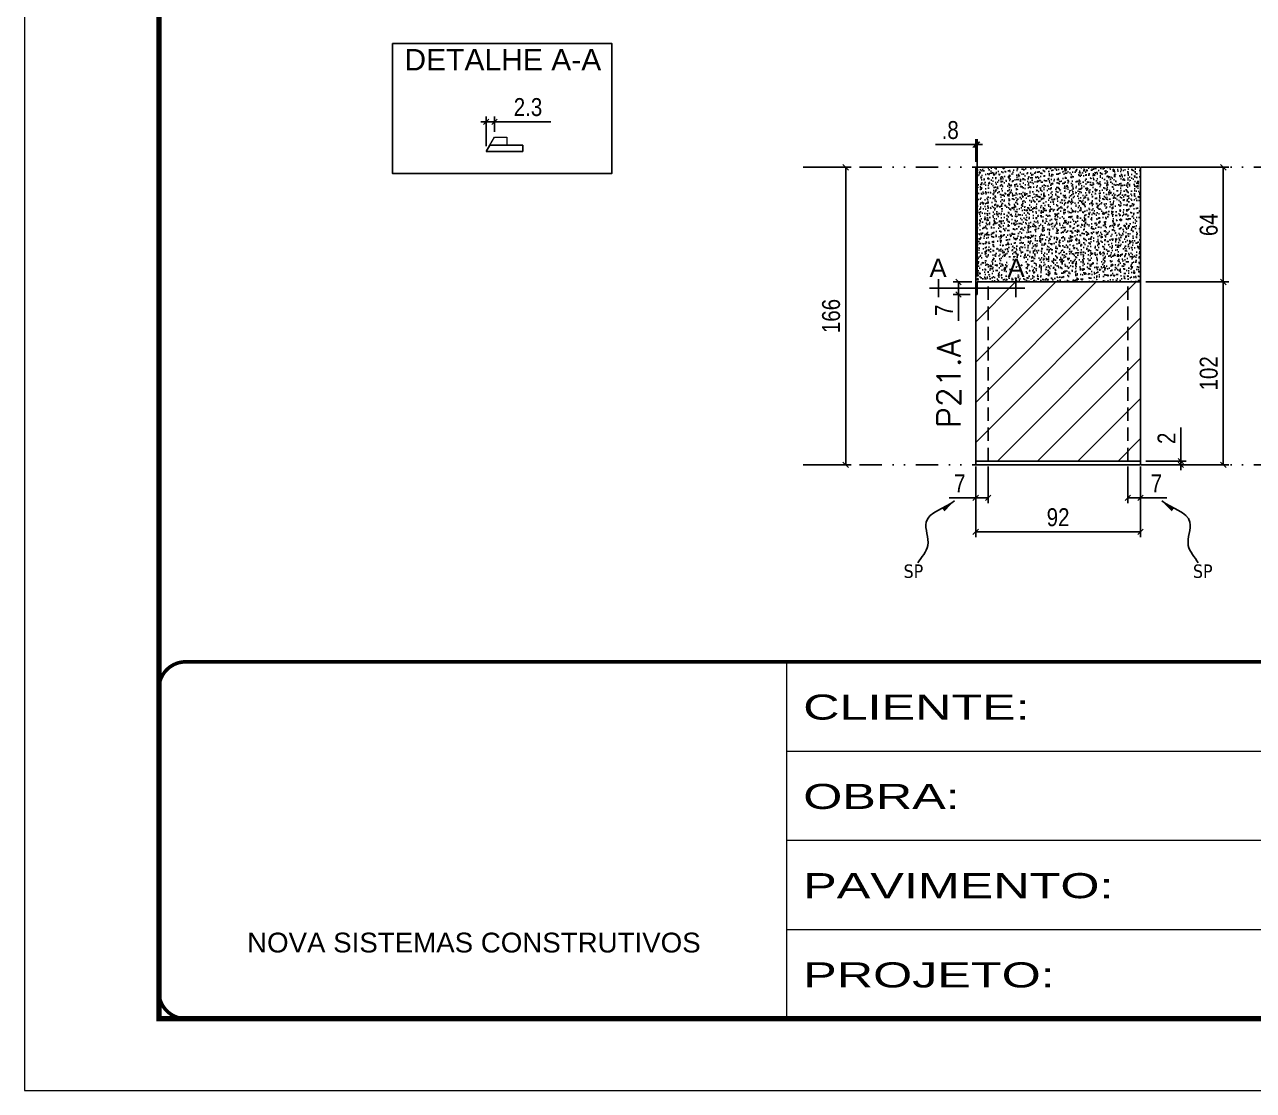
# Model space of a CAD drawing. Extents: x 28748 to 35002, y 14885 to 43501.
# Drawn here: x 30347 to 31033, y 41302 to 41897 of the extents above; entities that cross this region are included whole.
import ezdxf
from ezdxf.enums import TextEntityAlignment as Align

# ---------------------------------------------------------------- set-up
doc = ezdxf.new("R2010")
doc.units = 0
for name, pattern in [('CONTINUO', [0]), ('DASHED', [0.75, 0.5, -0.25]), ('DIVIDE2', [0.625, 0.25, -0.125, 0, -0.125, 0, -0.125]), ('HIDDEN', [0.375, 0.25, -0.125])]:
    doc.linetypes.add(name, pattern=pattern)
for name, color, linetype in [('5', 5, 'Continuous'), ('COTA', 241, 'Continuous'), ('detalhes', 4, 'Continuous'), ('Nível', 160, 'Continuous'), ('Painéis', 200, 'Continuous'), ('Sarrafo de Pressão', 42, 'HIDDEN'), ('texto', 7, 'Continuous')]:
    doc.layers.add(name, color=color, linetype=linetype)
for name, color, linetype, lineweight in [('Folhas', 255, 'Continuous', 9), ('Hachura', 251, 'Continuous', 9), ('Sarr 2.2x7', 40, 'Continuous', 9), ('SARRAFO DE PRESSAO', 251, 'DASHED', 9), ('Texto Seção', 7, 'Continuous', 15)]:
    doc.layers.add(name, color=color, linetype=linetype, lineweight=lineweight)
doc.styles.add('ARIAL', font='arial.ttf')
doc.styles.add('COTA TECNICA', font='techl___.ttf', dxfattribs={"height": 10})
doc.styles.add('COTA TECNICA-50', font='techl___.ttf', dxfattribs={"height": 10})
doc.styles.add('REGUA-120', font='ROMANS.shx', dxfattribs={"height": 15})
doc.styles.get("Standard").update_dxf_attribs({"font": 'arial.ttf'})
doc.styles.add('Tecnologia', font='')
doc.styles.get('Tecnologia').set_extended_font_data('Forgotten Futurist')
doc.dimstyles.new('COTA PAINEL-50', dxfattribs={"dimtxt": 10, "dimasz": 3, "dimexe": 3, "dimexo": 3, "dimgap": 3, "dimtad": 1, "dimdec": 1, "dimzin": 12, "dimdsep": 46, "dimtxsty": 'COTA TECNICA-50', "dimblk1": 'OBLIQUE', "dimblk2": 'OBLIQUE', "dimsah": 1, "dimcen": 0.9, "dimclrd": 4, "dimclre": 4, "dimclrt": 240, "dimadec": 1, "dimazin": 3, "dimtfac": 1, "dimtdec": 1, "dimtmove": 0, "dimatfit": 3, "dimfxl": 1, "dimtolj": 1, "dimtzin": 12, "dimarcsym": 0})
doc.dimstyles.new('PAINEL', dxfattribs={"dimtxt": 10, "dimasz": 3, "dimexe": 3, "dimexo": 3, "dimgap": 3, "dimtad": 1, "dimdec": 1, "dimzin": 12, "dimdsep": 46, "dimtxsty": 'COTA TECNICA', "dimblk1": 'OBLIQUE', "dimblk2": 'OBLIQUE', "dimsah": 1, "dimcen": 0.9, "dimclrd": 4, "dimclre": 4, "dimclrt": 240, "dimadec": 1, "dimazin": 3, "dimtfac": 1, "dimtdec": 1, "dimtmove": 0, "dimatfit": 3, "dimfxl": 1, "dimtolj": 1, "dimtzin": 12, "dimarcsym": 0})
doc.dimstyles.get("Standard").update_dxf_attribs({"dimtxt": 0.18, "dimasz": 0.18, "dimexe": 0.18, "dimexo": 0.0625, "dimgap": 0.09, "dimtad": 0, "dimtih": 1, "dimtoh": 1, "dimdec": 4, "dimzin": 0, "dimdsep": 46, "dimtxsty": 'Standard', "dimcen": 0.09, "dimadec": 0, "dimazin": 0, "dimtfac": 1, "dimtdec": 4, "dimtofl": 0, "dimtmove": 0, "dimatfit": 3, "dimfxl": 1, "dimtolj": 1, "dimtzin": 0, "dimarcsym": 0})

# ---------------------------------------------------------------- blocks, each defined once
blk = doc.blocks.new('9999999999')
at = {"color": 30, "linetype": 'CONTINUO'}
for p, q in [((98564.56, 34230.21), (98564.56, 34429.45)), ((98564.56, 34379.64), (99583.98, 34379.64)), ((98564.56, 34329.83), (99487.98, 34329.83)), ((98564.56, 34280.02), (99487.98, 34280.02))]:
    blk.add_line(p, q, dxfattribs=at)
at = {"color": 30, "linetype": 'CONTINUO', "const_width": 2}
blk.add_lwpolyline([(99583.98, 34230.21), (99583.98, 34414.45, 0.414214), (99568.98, 34429.45), (98228.98, 34429.45, 0.414214), (98213.98, 34414.45), (98213.98, 34245.21, 0.414214), (98228.98, 34230.21), (99583.98, 34230.21)], format="xyb", dxfattribs=at)
at = {"layer": 'Folhas'}
blk.add_lwpolyline([(98138.98, 34190.21), (99623.98, 34190.21), (99623.98, 35240.21), (98138.98, 35240.21)], close=True, dxfattribs=at)
at = {"layer": 'Folhas', "color": 30, "const_width": 3}
blk.add_lwpolyline([(98213.98, 34230.21), (99583.98, 34230.21), (99583.98, 35200.21), (98213.98, 35200.21)], close=True, dxfattribs=at)
at = {"color": 7, "linetype": 'Continuous', "ltscale": 5, "style": 'ARIAL'}
blk.add_text('NOVA SISTEMAS CONSTRUTIVOS', height=11.0592, dxfattribs=at).set_placement((98263.19, 34267.21))
at = {"layer": 'Folhas', "color": 7, "style": 'Tecnologia', "width": 1.5}
for s, p in [('CLIENTE:', (98573.65, 34397.17)), ('OBRA:', (98573.65, 34347.31)), ('PAVIMENTO:', (98573.65, 34297.5)), ('PROJETO:', (98573.65, 34247.69))]:
    blk.add_text(s, height=14, dxfattribs=at).set_placement(p)
blk = doc.blocks.new('_Oblique')
at = {"color": 0, "linetype": 'ByBlock', "lineweight": -2}
blk.add_line((-0.5, -0.5), (0.5, 0.5), dxfattribs=at)
blk = doc.blocks.new('*D210')
at = {"layer": 'COTA', "color": 4, "linetype": 'ByBlock', "lineweight": -2, "transparency": 16777216}
for p, q in [((30784.5, 41817.41), (30808.22, 41817.41)), ((30805.22, 41817.41), (30805.22, 41651.41)), ((30784.5, 41651.41), (30808.22, 41651.41))]:
    blk.add_line(p, q, dxfattribs=at)
at = {"layer": 'Defpoints', "color": 0, "linetype": 'ByBlock', "transparency": 16777216}
for p in [(30781.5, 41817.41), (30781.5, 41651.41), (30805.22, 41651.41)]:
    blk.add_point(p, dxfattribs=at)
at = {"layer": 'COTA', "color": 4, "linetype": 'ByBlock', "lineweight": -2, "transparency": 16777216, "xscale": 3, "yscale": 3, "zscale": 3}
for p, rotation in [((30805.22, 41817.41), 90), ((30805.22, 41651.41), 270)]:
    blk.add_blockref('_Oblique', p, dxfattribs=dict(at, rotation=rotation))
at = {"layer": 'COTA', "color": 240, "linetype": 'ByBlock', "transparency": 16777216, "insert": (30797.11, 41734.41), "char_height": 10, "attachment_point": 5, "rotation": 90, "style": 'COTA TECNICA'}
blk.add_mtext('\\A1;166', dxfattribs=at)
blk = doc.blocks.new('*D211')
at = {"layer": 'COTA', "color": 4, "lineweight": -2, "transparency": 16777216}
for p, q in [((30877.79, 41650.41), (30877.79, 41610.96)), ((30969.79, 41650.41), (30969.79, 41610.96)), ((30877.79, 41613.96), (30969.79, 41613.96))]:
    blk.add_line(p, q, dxfattribs=at)
at = {"layer": 'Defpoints', "color": 0, "transparency": 16777216}
for p in [(30877.79, 41653.41), (30969.79, 41653.41), (30969.79, 41613.96)]:
    blk.add_point(p, dxfattribs=at)
at = {"layer": 'COTA', "color": 4, "lineweight": -2, "transparency": 16777216, "xscale": 3, "yscale": 3, "zscale": 3, "rotation": 180}
blk.add_blockref('_Oblique', (30877.79, 41613.96), dxfattribs=at)
at = {"layer": 'COTA', "color": 4, "lineweight": -2, "transparency": 16777216, "xscale": 3, "yscale": 3, "zscale": 3}
blk.add_blockref('_Oblique', (30969.79, 41613.96), dxfattribs=at)
at = {"layer": 'COTA', "color": 240, "transparency": 16777216, "insert": (30923.79, 41622.05), "char_height": 10, "attachment_point": 5, "style": 'COTA TECNICA'}
blk.add_mtext('\\A1;92', dxfattribs=at)
blk = doc.blocks.new('*D212')
at = {"layer": 'COTA', "color": 4, "lineweight": -2, "transparency": 16777216}
for p, q in [((30877.79, 41648.41), (30877.79, 41629.9)), ((30884.79, 41650.41), (30884.79, 41629.9)), ((30877.79, 41632.9), (30863.06, 41632.9)), ((30884.79, 41632.9), (30877.79, 41632.9))]:
    blk.add_line(p, q, dxfattribs=at)
at = {"layer": 'Defpoints', "color": 0, "transparency": 16777216}
for p in [(30877.79, 41651.41), (30884.79, 41653.41), (30877.79, 41632.9)]:
    blk.add_point(p, dxfattribs=at)
at = {"layer": 'COTA', "color": 4, "lineweight": -2, "transparency": 16777216, "xscale": 3, "yscale": 3, "zscale": 3, "rotation": 180}
blk.add_blockref('_Oblique', (30877.79, 41632.9), dxfattribs=at)
at = {"layer": 'COTA', "color": 4, "lineweight": -2, "transparency": 16777216, "xscale": 3, "yscale": 3, "zscale": 3}
blk.add_blockref('_Oblique', (30884.79, 41632.9), dxfattribs=at)
at = {"layer": 'COTA', "color": 240, "transparency": 16777216, "insert": (30868.93, 41640.98), "char_height": 10, "attachment_point": 5, "style": 'COTA TECNICA-50'}
blk.add_mtext('\\A1;7', dxfattribs=at)
blk = doc.blocks.new('*D213')
at = {"layer": 'COTA', "color": 4, "lineweight": -2, "transparency": 16777216}
for p, q in [((30962.79, 41650.41), (30962.79, 41629.9)), ((30969.79, 41648.41), (30969.79, 41629.9)), ((30962.79, 41632.9), (30969.79, 41632.9)), ((30969.79, 41632.9), (30984.52, 41632.9))]:
    blk.add_line(p, q, dxfattribs=at)
at = {"layer": 'Defpoints', "color": 0, "transparency": 16777216}
for p in [(30962.79, 41653.41), (30969.79, 41651.41), (30969.79, 41632.9)]:
    blk.add_point(p, dxfattribs=at)
at = {"layer": 'COTA', "color": 4, "lineweight": -2, "transparency": 16777216, "xscale": 3, "yscale": 3, "zscale": 3, "rotation": 180}
blk.add_blockref('_Oblique', (30962.79, 41632.9), dxfattribs=at)
at = {"layer": 'COTA', "color": 4, "lineweight": -2, "transparency": 16777216, "xscale": 3, "yscale": 3, "zscale": 3}
blk.add_blockref('_Oblique', (30969.79, 41632.9), dxfattribs=at)
at = {"layer": 'COTA', "color": 240, "transparency": 16777216, "insert": (30978.66, 41640.98), "char_height": 10, "attachment_point": 5, "style": 'COTA TECNICA-50'}
blk.add_mtext('\\A1;7', dxfattribs=at)
blk = doc.blocks.new('*D214')
at = {"layer": 'COTA', "color": 4, "lineweight": -2, "transparency": 16777216}
for p, q in [((30972.79, 41753.41), (31019.03, 41753.41)), ((31016.03, 41651.41), (31016.03, 41753.41)), ((30972.79, 41651.41), (31019.03, 41651.41))]:
    blk.add_line(p, q, dxfattribs=at)
at = {"layer": 'Defpoints', "color": 0, "transparency": 16777216}
for p in [(30969.79, 41753.41), (31016.03, 41753.41), (30969.79, 41651.41)]:
    blk.add_point(p, dxfattribs=at)
at = {"layer": 'COTA', "color": 4, "lineweight": -2, "transparency": 16777216, "xscale": 3, "yscale": 3, "zscale": 3}
for p, rotation in [((31016.03, 41753.41), 90), ((31016.03, 41651.41), 270)]:
    blk.add_blockref('_Oblique', p, dxfattribs=dict(at, rotation=rotation))
at = {"layer": 'COTA', "color": 240, "transparency": 16777216, "insert": (31007.93, 41702.41), "char_height": 10, "attachment_point": 5, "rotation": 90, "style": 'COTA TECNICA-50'}
blk.add_mtext('\\A1;102', dxfattribs=at)
blk = doc.blocks.new('*D215')
at = {"layer": 'COTA', "color": 4, "lineweight": -2, "transparency": 16777216}
for p, q in [((30992.32, 41653.41), (30992.32, 41672.22)), ((30972.79, 41653.41), (30995.32, 41653.41)), ((30972.79, 41651.41), (30995.32, 41651.41)), ((30992.32, 41651.41), (30992.32, 41653.41)), ((30992.32, 41651.41), (30992.32, 41648.41))]:
    blk.add_line(p, q, dxfattribs=at)
at = {"layer": 'Defpoints', "color": 0, "transparency": 16777216}
for p in [(30969.79, 41653.41), (30969.79, 41651.41), (30992.32, 41651.41)]:
    blk.add_point(p, dxfattribs=at)
at = {"layer": 'COTA', "color": 4, "lineweight": -2, "transparency": 16777216, "xscale": 3, "yscale": 3, "zscale": 3}
for p, rotation in [((30992.32, 41653.41), 270), ((30992.32, 41651.41), 90)]:
    blk.add_blockref('_Oblique', p, dxfattribs=dict(at, rotation=rotation))
at = {"layer": 'COTA', "color": 240, "transparency": 16777216, "insert": (30984.32, 41666.16), "char_height": 10, "attachment_point": 5, "rotation": 90, "style": 'COTA TECNICA-50'}
blk.add_mtext('\\A1;2', dxfattribs=at)
blk = doc.blocks.new('*D2277')
at = {"layer": 'COTA', "color": 4, "linetype": 'ByBlock', "lineweight": -2, "transparency": 16777216}
for p, q in [((30604.56, 41829.24), (30604.56, 41845.76)), ((30609.15, 41837.24), (30609.15, 41845.76)), ((30604.56, 41842.76), (30601.56, 41842.76)), ((30604.56, 41842.76), (30609.15, 41842.76)), ((30609.15, 41842.76), (30640.58, 41842.76))]:
    blk.add_line(p, q, dxfattribs=at)
at = {"layer": 'Defpoints', "color": 0, "linetype": 'ByBlock', "transparency": 16777216}
for p in [(30609.15, 41842.76), (30609.15, 41834.24), (30604.56, 41826.24)]:
    blk.add_point(p, dxfattribs=at)
at = {"layer": 'COTA', "color": 4, "linetype": 'ByBlock', "lineweight": -2, "transparency": 16777216, "xscale": 3, "yscale": 3, "zscale": 3}
blk.add_blockref('_Oblique', (30604.56, 41842.76), dxfattribs=at)
at = {"layer": 'COTA', "color": 4, "linetype": 'ByBlock', "lineweight": -2, "transparency": 16777216, "xscale": 3, "yscale": 3, "zscale": 3, "rotation": 180}
blk.add_blockref('_Oblique', (30609.15, 41842.76), dxfattribs=at)
at = {"layer": 'COTA', "color": 240, "linetype": 'ByBlock', "transparency": 16777216, "insert": (30627.87, 41850.98), "char_height": 10, "attachment_point": 5, "style": 'COTA TECNICA'}
blk.add_mtext('\\A1;2.3', dxfattribs=at)
blk = doc.blocks.new('*D2284')
at = {"layer": 'COTA', "color": 4, "lineweight": -2, "transparency": 16777216}
for p, q in [((30875.59, 41753.41), (30865.23, 41753.41)), ((30868.23, 41753.41), (30868.23, 41746.41)), ((30874.79, 41746.41), (30865.23, 41746.41)), ((30868.23, 41746.41), (30868.23, 41731.68))]:
    blk.add_line(p, q, dxfattribs=at)
at = {"layer": 'Defpoints', "color": 0, "transparency": 16777216}
for p in [(30878.59, 41753.41), (30868.23, 41746.41), (30877.79, 41746.41)]:
    blk.add_point(p, dxfattribs=at)
at = {"layer": 'COTA', "color": 4, "lineweight": -2, "transparency": 16777216, "xscale": 3, "yscale": 3, "zscale": 3}
for p, rotation in [((30868.23, 41753.41), 90), ((30868.23, 41746.41), 270)]:
    blk.add_blockref('_Oblique', p, dxfattribs=dict(at, rotation=rotation))
at = {"layer": 'COTA', "color": 240, "transparency": 16777216, "insert": (30860.16, 41737.55), "char_height": 10, "attachment_point": 5, "rotation": 90, "style": 'COTA TECNICA'}
blk.add_mtext('\\A1;7', dxfattribs=at)
blk = doc.blocks.new('*D2285')
at = {"layer": 'COTA', "color": 4, "lineweight": -2, "transparency": 16777216}
for p, q in [((30877.79, 41820.41), (30877.79, 41833.06)), ((30878.59, 41756.41), (30878.59, 41833.06)), ((30877.79, 41830.06), (30855.36, 41830.06)), ((30878.59, 41830.06), (30877.79, 41830.06)), ((30878.59, 41830.06), (30881.59, 41830.06))]:
    blk.add_line(p, q, dxfattribs=at)
at = {"layer": 'Defpoints', "color": 0, "transparency": 16777216}
for p in [(30877.79, 41830.06), (30877.79, 41817.41), (30878.59, 41753.41)]:
    blk.add_point(p, dxfattribs=at)
at = {"layer": 'COTA', "color": 4, "lineweight": -2, "transparency": 16777216, "xscale": 3, "yscale": 3, "zscale": 3}
blk.add_blockref('_Oblique', (30877.79, 41830.06), dxfattribs=at)
at = {"layer": 'COTA', "color": 4, "lineweight": -2, "transparency": 16777216, "xscale": 3, "yscale": 3, "zscale": 3, "rotation": 180}
blk.add_blockref('_Oblique', (30878.59, 41830.06), dxfattribs=at)
at = {"layer": 'COTA', "color": 240, "transparency": 16777216, "insert": (30863.57, 41838.16), "char_height": 10, "attachment_point": 5, "style": 'COTA TECNICA'}
blk.add_mtext('\\A1;.8', dxfattribs=at)
blk = doc.blocks.new('*D2286')
at = {"layer": 'COTA', "color": 4, "lineweight": -2, "transparency": 16777216}
for p, q in [((30972.79, 41817.41), (31019.03, 41817.41)), ((31016.03, 41817.41), (31016.03, 41753.41)), ((30972.79, 41753.41), (31019.03, 41753.41))]:
    blk.add_line(p, q, dxfattribs=at)
at = {"layer": 'Defpoints', "color": 0, "transparency": 16777216}
for p in [(30969.79, 41817.41), (30969.79, 41753.41), (31016.03, 41753.41)]:
    blk.add_point(p, dxfattribs=at)
at = {"layer": 'COTA', "color": 4, "lineweight": -2, "transparency": 16777216, "xscale": 3, "yscale": 3, "zscale": 3}
for p, rotation in [((31016.03, 41817.41), 90), ((31016.03, 41753.41), 270)]:
    blk.add_blockref('_Oblique', p, dxfattribs=dict(at, rotation=rotation))
at = {"layer": 'COTA', "color": 240, "transparency": 16777216, "insert": (31007.93, 41785.41), "char_height": 10, "attachment_point": 5, "rotation": 90, "style": 'COTA TECNICA'}
blk.add_mtext('\\A1;64', dxfattribs=at)

msp = doc.modelspace()

# ---------------------------------------------------------------- hatches: boundary and pattern name
at = {"layer": 'COTA', "linetype": 'ByBlock'}
h = msp.add_hatch(dxfattribs=at)
h.set_pattern_fill('AR-CONC', color=256, scale=0.03)
h.paths.add_polyline_path([(30969.79, 41817.41), (30877.79, 41817.41), (30877.79, 41749.91), (30878.59, 41749.91), (30878.59, 41753.41), (30969.79, 41753.41)])
h.paths.add_polyline_path([(30893.05, 41753.66), (30907.72, 41753.66), (30907.72, 41768.99), (30893.05, 41768.99)], flags=24)
at = {"layer": 'Hachura', "linetype": 'ByBlock'}
h = msp.add_hatch(dxfattribs=at)
h.set_pattern_fill('ANSI31', color=256, scale=5)
h.set_pattern_definition([(45, (-100272.658, 8218.5), (-11.2253202, 11.2253202), [])])
h.paths.add_polyline_path([(30969.79, 41753.41), (30877.79, 41753.41), (30877.79, 41653.41), (30969.79, 41653.41)])

# ---------------------------------------------------------------- linework, layer by layer
at = {"linetype": 'ByBlock'}
msp.add_lwpolyline([(30552.31, 41886.58), (30674.59, 41886.58), (30674.59, 41813.96), (30552.31, 41813.96)], close=True, dxfattribs=at)
at = {"layer": 'COTA'}
for p, q in [((30877.79, 41746.41), (30877.79, 41817.41)), ((30877.79, 41817.41), (30969.79, 41817.41)), ((30969.79, 41753.41), (30969.79, 41817.41))]:
    msp.add_line(p, q, dxfattribs=at)
at = {"layer": 'detalhes'}
for p, q in [((30905.19, 41749.91), (30852, 41749.91)), ((30857, 41754.91), (30857, 41744.91)), ((30900.19, 41754.91), (30900.19, 41744.91))]:
    msp.add_line(p, q, dxfattribs=at)
at = {"layer": 'Nível', "color": 4, "linetype": 'DIVIDE2', "ltscale": 50}
for p, q in [((30781.5, 41817.41), (31791.84, 41817.41)), ((30781.5, 41651.41), (31791.84, 41651.41))]:
    msp.add_line(p, q, dxfattribs=at)
at = {"layer": 'Painéis'}
for p, q in [((30604.56, 41826.24), (30606.63, 41829.84)), ((30604.56, 41826.24), (30624.99, 41826.24)), ((30606.63, 41829.84), (30624.99, 41829.84)), ((30624.99, 41826.24), (30624.99, 41829.84)), ((30969.79, 41753.41), (30878.59, 41753.41)), ((30878.59, 41753.41), (30878.59, 41746.41)), ((30969.79, 41653.41), (30969.79, 41753.41)), ((30877.79, 41746.41), (30878.59, 41746.41)), ((30877.79, 41746.41), (30877.79, 41653.41)), ((30877.79, 41653.41), (30969.79, 41653.41))]:
    msp.add_line(p, q, dxfattribs=at)
msp.add_lwpolyline([(30877.79, 41653.41), (30969.79, 41653.41), (30969.79, 41651.41), (30877.79, 41651.41)], close=True, dxfattribs=at)
at = {"layer": 'Sarr 2.2x7'}
for p, q in [((30606.63, 41829.84), (30609.15, 41834.24)), ((30609.15, 41834.24), (30615.98, 41834.24)), ((30615.98, 41834.24), (30615.98, 41829.84))]:
    msp.add_line(p, q, dxfattribs=at)
at = {"layer": 'Sarrafo de Pressão', "ltscale": 30}
for p, q in [((30884.79, 41653.41), (30884.79, 41753.41)), ((30962.79, 41653.41), (30962.79, 41753.41))]:
    msp.add_line(p, q, dxfattribs=at)

# ---------------------------------------------------------------- block references
at = {"layer": 'SARRAFO DE PRESSAO', "color": 6, "linetype": 'ByBlock'}
msp.add_blockref('9999999999', (-67792.14, 7111.96), dxfattribs=at)

# ---------------------------------------------------------------- texts
at = {"layer": '5', "color": 7, "linetype": 'Continuous'}
msp.add_text('DETALHE A-A', height=12, rotation=359.99996, dxfattribs=at).set_placement((30558.88, 41871.47))
at = {"layer": 'detalhes', "color": 0, "linetype": 'Continuous', "style": 'ARIAL'}
for p in [(30856.8, 41761.33), (30900.39, 41761.33)]:
    msp.add_text('A', height=10.22, dxfattribs=at).set_placement(p, align=Align.MIDDLE_CENTER)
at = {"layer": 'texto', "color": 0, "char_height": 7.5, "attachment_point": 5}
for insert in [(30843.02, 41591.92), (31004.57, 41591.92)]:
    msp.add_mtext('{\\fTahoma|b0|i0|c0|p34;\\C4;SP}', dxfattribs=dict(at, insert=insert))
at = {"layer": 'Texto Seção', "insert": (30869.25, 41671.88), "char_height": 13, "width": 285.3299, "attachment_point": 7, "rotation": 90, "style": 'REGUA-120'}
msp.add_mtext('P21.A', dxfattribs=at)

# ---------------------------------------------------------------- dimensions: what is measured, and where the dimension line sits
at = {"layer": 'COTA', "linetype": 'ByBlock'}
dim = msp.add_linear_dim(base=(30609.15, 41842.76), p1=(30604.56, 41826.24), p2=(30609.15, 41834.24), dimstyle='PAINEL', override={"dimlfac": 0.5}, dxfattribs=at)
dim.commit()
dim.dimension.update_dxf_attribs({"geometry": '*D2277', "text_midpoint": (30627.87, 41850.98)})
at = {"layer": 'COTA'}
for base, p1, p2, dimstyle, picture, middle in [((30877.79, 41830.06), (30878.59, 41753.41), (30877.79, 41817.41), 'PAINEL', '*D2285', (30863.57, 41838.16)), ((30969.79, 41632.9), (30962.79, 41653.41), (30969.79, 41651.41), 'COTA PAINEL-50', '*D213', (30978.66, 41640.98))]:
    dim = msp.add_linear_dim(base=base, p1=p1, p2=p2, dimstyle=dimstyle, dxfattribs=at)
    dim.commit()
    dim.dimension.update_dxf_attribs({"geometry": picture, "text_midpoint": middle})
at = {"layer": 'COTA', "linetype": 'ByBlock'}
dim = msp.add_linear_dim(base=(30805.22, 41651.41), p1=(30781.5, 41817.41), p2=(30781.5, 41651.41), angle=90, dimstyle='PAINEL', dxfattribs=at)
dim.commit()
dim.dimension.update_dxf_attribs({"geometry": '*D210', "text_midpoint": (30805.22, 41734.41), "dimtype": 160})
at = {"layer": 'COTA'}
for base, p1, p2, angle, dimstyle, picture, middle in [((31016.03, 41753.41), (30969.79, 41817.41), (30969.79, 41753.41), 90, 'PAINEL', '*D2286', (31007.93, 41785.41)), ((30868.23, 41746.41), (30878.59, 41753.41), (30877.79, 41746.41), 90, 'PAINEL', '*D2284', (30860.16, 41737.55)), ((31016.03, 41753.41), (30969.79, 41651.41), (30969.79, 41753.41), 90, 'COTA PAINEL-50', '*D214', (31007.93, 41702.41)), ((30877.79, 41632.9), (30884.79, 41653.41), (30877.79, 41651.41), 180, 'COTA PAINEL-50', '*D212', (30868.93, 41640.98))]:
    dim = msp.add_linear_dim(base=base, p1=p1, p2=p2, angle=angle, dimstyle=dimstyle, dxfattribs=at)
    dim.commit()
    dim.dimension.update_dxf_attribs({"geometry": picture, "text_midpoint": middle})
dim = msp.add_linear_dim(base=(30992.32, 41651.41), p1=(30969.79, 41653.41), p2=(30969.79, 41651.41), angle=90, dimstyle='COTA PAINEL-50', dxfattribs=at)
dim.commit()
dim.dimension.update_dxf_attribs({"geometry": '*D215', "text_midpoint": (30992.32, 41666.16), "dimtype": 160})
dim = msp.add_linear_dim(base=(30969.79, 41613.96), p1=(30877.79, 41653.41), p2=(30969.79, 41653.41), dimstyle='PAINEL', override={"dimarcsym": 2}, dxfattribs=at)
dim.commit()
dim.dimension.update_dxf_attribs({"geometry": '*D211', "text_midpoint": (30923.79, 41622.05)})

# ---------------------------------------------------------------- leaders
at = {"layer": 'COTA', "path_type": 1}
for points in [[(30865.96, 41631.23), (30850.18, 41619.4), (30851.1, 41606.39), (30845.55, 41596.61)], [(30981.62, 41631.23), (30997.41, 41619.4), (30996.48, 41606.39), (31002.04, 41596.61)]]:
    msp.add_leader(points, dimstyle='Standard', override={"dimasz": 8}, dxfattribs=at)

doc.saveas('drawing.dxf')
